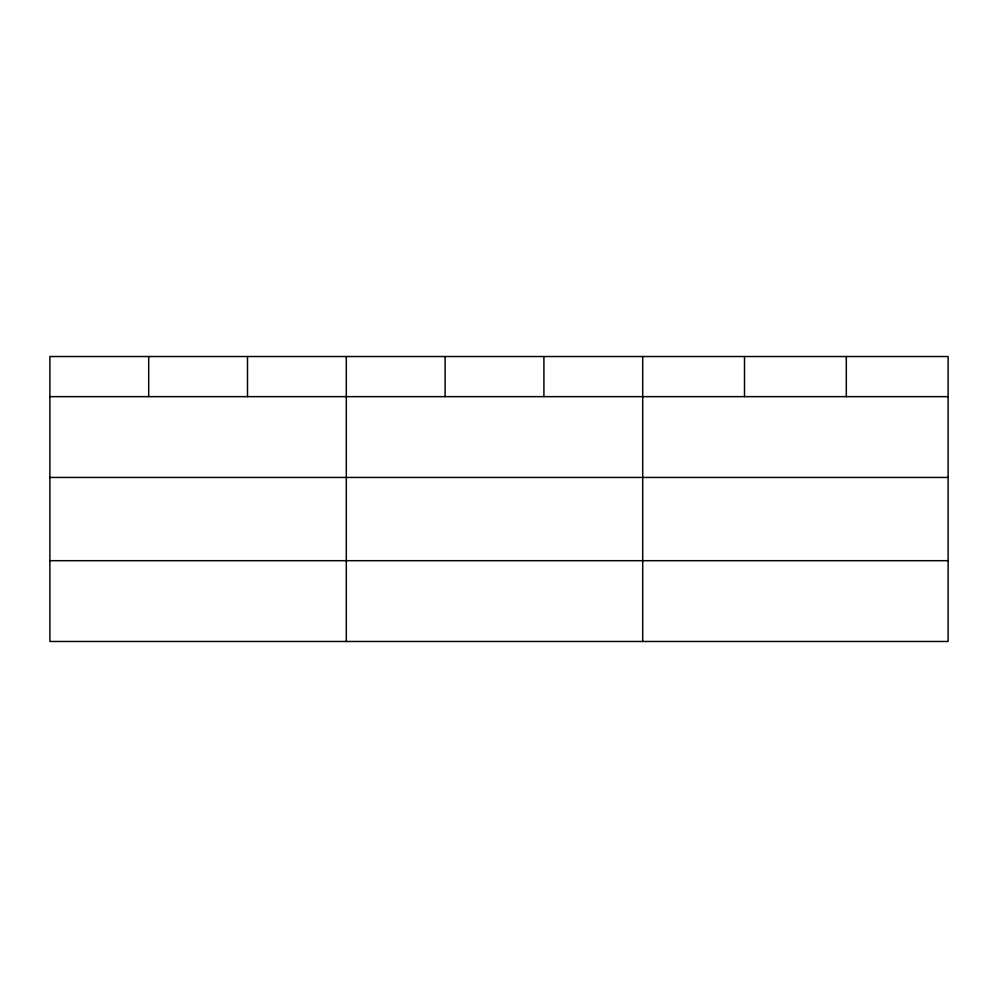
<?xml version="1.0" encoding="UTF-8"?>
<svg xmlns="http://www.w3.org/2000/svg" width="998" height="998" viewBox="0 0 998 998"><rect width="100%" height="100%" fill="white"/><g stroke="black" fill="none" stroke-linecap="round" stroke-linejoin="round"><path stroke-width="1.5" d="M948.1 477.443L948.1 356.523L49.9 356.523L49.9 641.477L948.1 641.477L948.1 477.443L49.9 477.443M49.9 396.643L948.1 396.643M49.9 560.689L948.1 560.689M846.304 356.523L846.304 396.643M744.508 356.523L744.508 396.643M642.712 356.523L642.712 641.477M543.91 356.523L543.91 396.643M445.108 356.523L445.108 396.643M346.306 356.523L346.306 641.477M247.504 356.523L247.504 396.643M148.702 356.523L148.702 396.643"/></g></svg>
